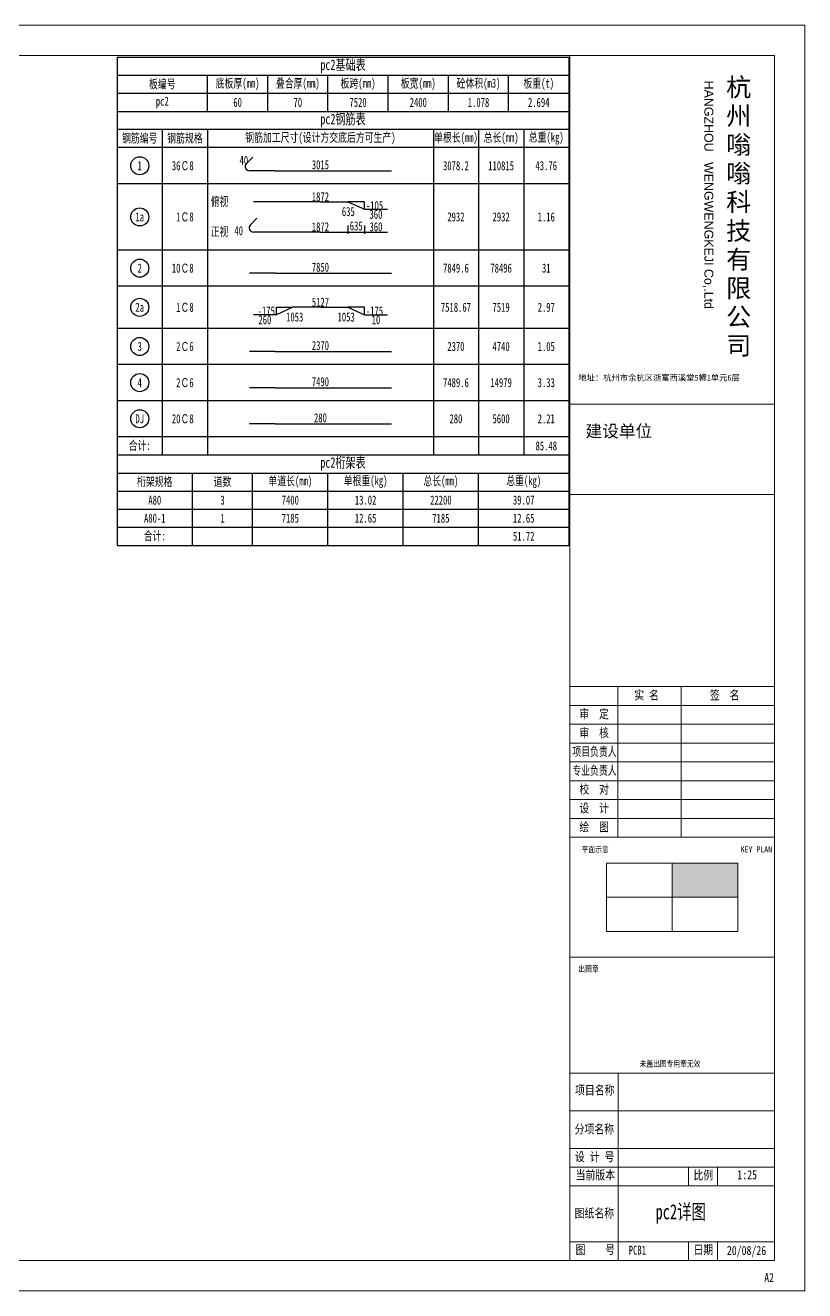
# Model space of a CAD drawing. Extents: x -524 to 129100, y -10500 to 1.
# Drawn here: x 31230 to 37700, y -10500 to 0 of the extents above; entities that cross this region are included whole.
import ezdxf

# ---------------------------------------------------------------- set-up
doc = ezdxf.new("R2010")
doc.units = 0
doc.header["$LTSCALE"] = 250
doc.layers.get('0').update_dxf_attribs({"linetype": 'CONTINUOUS'})
doc.layers.add('BeePC-MXB', color=140, linetype='CONTINUOUS')
for name, color, linetype, lineweight in [('G-ANNO-TTLB', 7, 'CONTINUOUS', 9), ('G-ANNO-TTLB-MEDM', 7, 'CONTINUOUS', 9), ('G-ANNO-TTLB-THIN', 7, 'CONTINUOUS', 9), ('G-IMPT', 7, 'CONTINUOUS', 9)]:
    doc.layers.add(name, color=color, linetype=linetype, lineweight=lineweight)
doc.styles.add('Arial', font='arial.ttf', dxfattribs={"height": 2.950599})
doc.styles.add('Arial_1', font='arial.ttf', dxfattribs={"height": 1.967066})
doc.styles.add('Arial_B', font='arialbd.ttf', dxfattribs={"height": 6.088537})
doc.styles.add('Arial_B_1', font='arialbd.ttf', dxfattribs={"height": 4.059025})
doc.styles.add('BeePC_Rein', font='', dxfattribs={"width": 0.7})
doc.styles.add('BeePC_Text', font='simfang.ttf', dxfattribs={"width": 0.7})
doc.styles.add('宋体_3', font='', dxfattribs={"width": 0.8, "height": 20})
doc.styles.add('宋体_4', font='', dxfattribs={"width": 0.8, "height": 30})
doc.styles.add('宋体_5', font='', dxfattribs={"width": 0.7, "height": 30})
doc.styles.add('宋体_6', font='', dxfattribs={"width": 0.8, "height": 2.943182})
doc.styles.get('BeePC_Rein').set_extended_font_data('WWSJQY')
doc.styles.get('宋体_3').set_extended_font_data('SimSun')
doc.styles.get('宋体_4').set_extended_font_data('SimSun')
doc.styles.get('宋体_5').set_extended_font_data('SimSun')
doc.styles.get('宋体_6').set_extended_font_data('SimSun')

# ---------------------------------------------------------------- blocks, each defined once
blk = doc.blocks.new('A2-嗡嗡 - 图框右下角_dwg-493217-DB1详图')
at = {"layer": 'G-IMPT', "lineweight": 18}
blk.add_hatch(color=256, dxfattribs=at).paths.add_polyline_path([(302357, 27293.1), (302357, 27179.7), (302138.8, 27179.7), (302138.8, 27293.1)], flags=0)
for p, q in [((301958.8, 27378.7), (301958.8, 27878.7)), ((302168.8, 27378.7), (302168.8, 27878.7)), ((301798.8, 27816.2), (302478.8, 27816.2)), ((301798.8, 27753.7), (302478.8, 27753.7)), ((301798.8, 27691.2), (302478.8, 27691.2)), ((301798.8, 27628.7), (302478.8, 27628.7)), ((301798.8, 27566.2), (302478.8, 27566.2)), ((301798.8, 27503.7), (302478.8, 27503.7)), ((301798.8, 27441.2), (302478.8, 27441.2)), ((302138.8, 27293.1), (302138.8, 27066.4)), ((301920.7, 27179.7), (302357, 27179.7)), ((301959.2, 26596.2), (301959.2, 25973.7)), ((302478.8, 26471.2), (301798.8, 26471.2)), ((301798.8, 26346.2), (302478.8, 26346.2)), ((301798.8, 26283.7), (302478.8, 26283.7)), ((302192.8, 26221.4), (302192.8, 26283.7)), ((302288.7, 26221.4), (302288.7, 26283.7)), ((301798.8, 26221.2), (302478.8, 26221.2)), ((302478.8, 26036.1), (301798.8, 26036.1)), ((302192.8, 25973.7), (302192.8, 26036.1)), ((302288.7, 25973.7), (302288.7, 26036.1)), ((301798.8, 25973.7), (302478.8, 25973.7))]:
    blk.add_line(p, q, dxfattribs=at)
at = {"layer": 'G-IMPT', "lineweight": 18, "flags": 128}
for points in [[(301798.8, 27878.7), (302478.8, 27878.7), (301798.8, 27878.7), (302478.8, 27878.7)], [(301798.8, 26980.7), (302478.8, 26980.7), (301798.8, 26980.7), (302478.8, 26980.7)], [(301798.8, 26596.2), (302478.8, 26596.2), (301798.8, 26596.2), (302478.8, 26596.2)]]:
    blk.add_lwpolyline(points, dxfattribs=at)
for points in [[(301798.8, 27878.7), (302478.8, 27878.7), (302478.8, 25973.7), (301798.8, 25973.7)], [(302478.8, 27378.7), (301798.8, 27378.7), (302478.8, 27378.7), (301798.8, 27378.7)], [(301920.7, 27293.1), (302357, 27293.1), (302357, 27066.4), (301920.7, 27066.4)]]:
    blk.add_lwpolyline(points, close=True, dxfattribs=at)
at = {"layer": 'G-IMPT', "lineweight": 18, "attachment_point": 2, "line_spacing_factor": 0.877076}
for s, insert, char_height, width, style in [('实 名', (302053.7, 27865.7), 30, 103.986, '宋体_4'), ('签  名', (302313, 27865.7), 30, 124.783, '宋体_4'), ('审  定', (301879.6, 27803.2), 30, 124.783, '宋体_4'), ('审  核', (301879.6, 27740.7), 30, 124.783, '宋体_4'), ('项目负责人', (301880.8, 27678.2), 30, 180.845, '宋体_5'), ('专业负责人', (301880.8, 27615.7), 30, 180.845, '宋体_5'), ('校  对', (301879.6, 27553.2), 30, 124.783, '宋体_4'), ('设  计', (301879.6, 27490.7), 30, 124.783, '宋体_4'), ('绘  图', (301879.6, 27428.2), 30, 124.783, '宋体_4'), ('平面示意', (301883, 27348.4), 20, 110.964, '宋体_3'), ('KEY PLAN', (302418.3, 27348.4), 20, 110.964, '宋体_3'), ('出图章', (301860.9, 26952), 20, 83.223, '宋体_3'), ('未盖出图专用章无效', (302131.6, 26636.9), 20, 249.67, '宋体_3'), ('项目名称', (301881.7, 26554.5), 30, 166.378, '宋体_4'), ('分项名称', (301880.3, 26425.2), 30, 166.378, '宋体_4'), ('设 计 号', (301881.5, 26333.4), 30, 166.378, '宋体_4'), ('当前版本', (301883.6, 26272.9), 30, 166.378, '宋体_4'), ('比例', (302242.2, 26272.5), 30, 83.189, '宋体_4'), ('1:25', (302387.7, 26273.5), 30, 83.189, '宋体_4'), ('图纸名称', (301880.3, 26146.1), 30, 166.378, '宋体_4'), ('图    号', (301883.6, 26025.3), 30, 166.378, '宋体_4'), ('日期', (302242.2, 26024.8), 30, 83.189, '宋体_4'), ('20/08/26', (302385.6, 26022.2), 30, 83.189, '宋体_4')]:
    blk.add_mtext(s, dxfattribs=dict(at, insert=insert, char_height=char_height, width=width, style=style))
blk = doc.blocks.new('A2-嗡嗡 - A2_嗡嗡-493291-DB1详图')
at = {"layer": 'G-ANNO-TTLB'}
for p, q in [((27.5, -513), (27.5, -113)), ((27.5, -113), (586.5, -113)), ((586.5, -228.7), (518.5, -228.7)), ((586.5, -258.7), (518.5, -258.7)), ((586.5, -513), (27.5, -513))]:
    blk.add_line(p, q, dxfattribs=at)
at = {"layer": 'G-ANNO-TTLB-MEDM'}
blk.add_line((518.5, -113), (518.5, -513), dxfattribs=at)
at = {"layer": 'G-ANNO-TTLB-THIN'}
for p, q in [((2.5, -103), (2.5, -523)), ((596.5, -103), (2.5, -103)), ((2.5, -523), (596.5, -523))]:
    blk.add_line(p, q, dxfattribs=at)
at = {"xscale": 0.09999999999999792, "yscale": 0.09999999999999792, "zscale": 0.09999999999999792}
blk.add_blockref('A2-嗡嗡 - 图框右下角_dwg-493217-DB1详图', (-29661.38, -3110.37), dxfattribs=at)
at = {"layer": 'G-ANNO-TTLB', "insert": (566.14, -121.36), "char_height": 2.9506, "width": 90.144, "attachment_point": 1, "rotation": 270, "line_spacing_factor": 0.938532, "style": 'Arial', "bg_fill": 3, "box_fill_scale": 1.25, "bg_fill_color": 0, "bg_fill_transparency": 0}
blk.add_mtext('HANGZHOU   WENGWENGKEJI Co,.Ltd', dxfattribs=at)
at = {"layer": 'G-ANNO-TTLB', "attachment_point": 1, "line_spacing_factor": 0.938532, "bg_fill": 3, "box_fill_scale": 1.25, "bg_fill_color": 0, "bg_fill_transparency": 0}
for s, insert, char_height, width, style in [('{\\fSimSun|b0|i0|c134|p2;地址：杭州市余杭区浙富西溪堂5幢1单元6层}', (521.34, -218.99), 1.9671, 73.704, 'Arial_1'), ('建设单位', (523.72, -235.65), 4.059, 26.688, 'Arial_B_1')]:
    blk.add_mtext(s, dxfattribs=dict(at, insert=insert, char_height=char_height, width=width, style=style))
at = {"layer": 'G-ANNO-TTLB', "insert": (586.29, -517.16), "char_height": 2.943, "width": 4.0847, "attachment_point": 3, "line_spacing_factor": 0.877076, "style": '宋体_6'}
blk.add_mtext('A2', dxfattribs=at)
at = {"layer": 'G-ANNO-TTLB'}
blk.add_line((586.5, -113), (586.5, -513), dxfattribs=at)
at = {"layer": 'G-ANNO-TTLB-THIN'}
blk.add_line((596.5, -523), (596.5, -103), dxfattribs=at)
at = {"layer": 'G-ANNO-TTLB', "insert": (570.43, -120.5), "char_height": 6.09, "width": 10.008, "attachment_point": 1, "line_spacing_factor": 0.938532, "style": 'Arial_B', "bg_fill": 3, "box_fill_scale": 1.25, "bg_fill_color": 0, "bg_fill_transparency": 0}
blk.add_mtext('杭\\P州\\P嗡\\P嗡\\P科\\P技\\P有\\P限\\P公\\P司', dxfattribs=at)

msp = doc.modelspace()

# ---------------------------------------------------------------- block references
at = {"xscale": 25, "yscale": 25, "zscale": 25}
msp.add_blockref('A2-嗡嗡 - A2_嗡嗡-493291-DB1详图', (22787.5, 2575), dxfattribs=at)

# ---------------------------------------------------------------- next in the draw order: linework, layer by layer
at = {"layer": 'BeePC-MXB', "color": 10}
for p, q in [((33065, -1147.9), (33118.2, -1095)), ((33304.6, -1207.7), (33089.6, -1207.7)), ((33304.6, -1207.7), (34054.6, -1207.7)), ((34054.6, -1207.7), (34269.6, -1207.7)), ((33313.9, -1465.2), (33123.4, -1465.2)), ((33451, -1465.2), (33313.9, -1465.2)), ((33679.6, -1465.2), (33451, -1465.2)), ((33679.6, -1465.2), (33908.2, -1465.2)), ((34045.4, -1465.2), (33908.2, -1465.2)), ((33908.2, -1465.2), (34045.4, -1526.2)), ((34045.4, -1526.2), (34045.4, -1465.2)), ((34045.4, -1526.2), (34235.9, -1526.2)), ((33098.7, -1655.4), (33152.8, -1601.7)), ((33908.2, -1661.9), (33908.2, -1730.5)), ((34045.4, -1661.9), (34045.4, -1730.5)), ((33313.9, -1715.2), (33123.4, -1715.2)), ((33451, -1715.2), (33313.9, -1715.2)), ((33679.6, -1715.2), (33451, -1715.2)), ((33679.6, -1715.2), (33908.2, -1715.2)), ((33908.2, -1715.2), (34045.4, -1715.2)), ((34045.4, -1715.2), (34235.9, -1715.2)), ((33304.6, -2057.7), (33089.6, -2057.7)), ((33304.6, -2057.7), (34054.6, -2057.7)), ((34054.6, -2057.7), (34269.6, -2057.7)), ((33313.9, -2401.2), (33123.4, -2401.2)), ((33313.9, -2401.2), (33313.9, -2340.2)), ((33313.9, -2340.2), (33451, -2340.2)), ((33451, -2340.2), (33313.9, -2401.2)), ((33679.6, -2340.2), (33451, -2340.2)), ((33679.6, -2340.2), (33908.2, -2340.2)), ((34045.4, -2340.2), (33908.2, -2340.2)), ((33908.2, -2340.2), (34045.4, -2401.2)), ((34045.4, -2401.2), (34045.4, -2340.2)), ((34045.4, -2401.2), (34235.9, -2401.2)), ((33304.6, -2707.7), (33089.6, -2707.7)), ((33304.6, -2707.7), (34054.6, -2707.7)), ((34054.6, -2707.7), (34269.6, -2707.7)), ((33304.6, -3007.7), (33089.6, -3007.7)), ((33304.6, -3007.7), (34054.6, -3007.7)), ((34054.6, -3007.7), (34269.6, -3007.7)), ((33304.6, -3307.7), (33089.6, -3307.7)), ((33304.6, -3307.7), (34054.6, -3307.7)), ((34054.6, -3307.7), (34269.6, -3307.7))]:
    msp.add_line(p, q, dxfattribs=at)
at = {"layer": 'BeePC-MXB'}
for points in [[(31992.1, -265.2), (35742.1, -265.2)], [(31992.1, -265.2), (31992.1, -865.2), (31992.1, -2165.2), (31992.1, -4315.2)], [(35742.1, -265.2), (35742.1, -865.2), (35742.1, -2165.2), (35742.1, -4165.2), (35742.1, -4315.2)], [(35742.1, -415.2), (31992.1, -415.2)], [(32742.1, -715.2), (32742.1, -415.2)], [(33242.1, -715.2), (33242.1, -415.2)], [(33742.1, -715.2), (33742.1, -415.2)], [(34242.1, -715.2), (34242.1, -415.2)], [(34742.1, -715.2), (34742.1, -415.2)], [(35242.1, -715.2), (35242.1, -415.2)], [(35742.1, -565.2), (31992.1, -565.2)], [(31992.1, -715.2), (35742.1, -715.2)], [(35742.1, -865.2), (32367.1, -865.2), (31992.1, -865.2)], [(32367.1, -865.2), (32367.1, -2165.2), (32367.1, -3565.2)], [(32742.1, -865.2), (32742.1, -2165.2), (32742.1, -3565.2)], [(34617.1, -865.2), (34617.1, -2165.2), (34617.1, -3565.2)], [(34992.1, -865.2), (34992.1, -2165.2), (34992.1, -3565.2)], [(35367.1, -865.2), (35367.1, -2165.2), (35367.1, -3565.2)], [(35742.1, -1015.2), (32367.1, -1015.2), (31992.1, -1015.2)], [(35742.1, -1315.2), (32367.1, -1315.2), (31992.1, -1315.2)], [(35742.1, -1865.2), (32367.1, -1865.2), (31992.1, -1865.2)], [(35742.1, -2165.2), (32367.1, -2165.2), (31992.1, -2165.2)], [(35742.1, -2515.2), (32367.1, -2515.2), (31992.1, -2515.2)], [(35742.1, -2815.2), (32367.1, -2815.2), (31992.1, -2815.2)], [(35742.1, -3115.2), (32367.1, -3115.2), (31992.1, -3115.2)], [(35742.1, -3415.2), (32367.1, -3415.2), (31992.1, -3415.2)], [(31992.1, -3565.2), (35742.1, -3565.2)], [(31992.1, -3715.2), (33117.1, -3715.2), (34367.1, -3715.2), (35742.1, -3715.2)], [(32617.1, -4315.2), (32617.1, -3715.2)], [(33117.1, -4315.2), (33117.1, -3715.2)], [(33742.1, -4315.2), (33742.1, -3715.2)], [(34367.1, -4315.2), (34367.1, -3715.2)], [(34992.1, -4315.2), (34992.1, -3715.2)], [(31992.1, -3865.2), (33117.1, -3865.2), (34367.1, -3865.2), (35742.1, -3865.2)], [(31992.1, -4015.2), (33117.1, -4015.2), (34367.1, -4015.2), (35742.1, -4015.2)], [(31992.1, -4165.2), (33117.1, -4165.2), (34367.1, -4165.2), (35742.1, -4165.2)], [(31992.1, -4315.2), (33117.1, -4315.2), (34367.1, -4315.2), (35742.1, -4315.2)]]:
    msp.add_lwpolyline(points, dxfattribs=at)
for centre in [(32179.6, -1165.2), (32179.6, -1590.2), (32179.6, -2015.2), (32179.6, -2340.2), (32179.6, -2665.2), (32179.6, -2965.2), (32179.6, -3265.2)]:
    msp.add_circle(centre, 75, dxfattribs=at)
at = {"layer": 'BeePC-MXB', "color": 10}
for centre in [(33089.6, -1172.7), (33123.4, -1680.2)]:
    msp.add_arc(centre, 35, 134.78201, 270.00002, dxfattribs=at)

# ---------------------------------------------------------------- next in the draw order: texts
at = {"attachment_point": 7, "style": 'BeePC_Text'}
for s, insert, char_height in [('pc2详图', (36462.4, -9943.4), 125), ('PCB1', (36239.3, -10202.4), 75)]:
    msp.add_mtext(s, dxfattribs=dict(at, insert=insert, char_height=char_height))
at = {"layer": 'BeePC-MXB'}
for s, insert, char_height, attachment_point, style in [('pc2基础表', (33867.1, -340.2), 87.5, 5, 'BeePC_Text'), ('板编号', (32367.1, -490.2), 75, 5, 'BeePC_Text'), ('底板厚(mm)', (32992.1, -490.2), 75, 5, 'BeePC_Text'), ('叠合厚(mm)', (33492.1, -490.2), 75, 5, 'BeePC_Text'), ('板跨(mm)', (33992.1, -490.2), 75, 5, 'BeePC_Text'), ('板宽(mm)', (34492.1, -490.2), 75, 5, 'BeePC_Text'), ('砼体积(m3)', (34992.1, -490.2), 75, 5, 'BeePC_Text'), ('板重(t)', (35492.1, -490.2), 75, 5, 'BeePC_Text'), ('pc2', (32367.1, -640.2), 75, 5, 'BeePC_Text'), ('60', (32992.1, -640.2), 75, 5, 'BeePC_Text'), ('70', (33492.1, -640.2), 75, 5, 'BeePC_Text'), ('7520', (33992.1, -640.2), 75, 5, 'BeePC_Text'), ('2400', (34492.1, -640.2), 75, 5, 'BeePC_Text'), ('1.078', (34992.1, -640.2), 75, 5, 'BeePC_Text'), ('2.694', (35492.1, -640.2), 75, 5, 'BeePC_Text'), ('pc2钢筋表', (33867.1, -790.2), 87.5, 5, 'BeePC_Text'), ('钢筋编号', (32179.6, -940.2), 75, 5, 'BeePC_Text'), ('钢筋规格', (32554.6, -940.2), 75, 5, 'BeePC_Text'), ('钢筋加工尺寸(设计方交底后方可生产)', (33679.6, -940.2), 75, 5, 'BeePC_Text'), ('单根长(mm)', (34804.6, -940.2), 75, 5, 'BeePC_Text'), ('总长(mm)', (35179.6, -940.2), 75, 5, 'BeePC_Text'), ('总重(kg)', (35554.6, -940.2), 75, 5, 'BeePC_Text'), ('1', (32179.6, -1165.2), 75, 5, 'BeePC_Text'), ('36', (32517.6, -1165.2), 75, 6, 'BeePC_Text'), ('C', (32554.6, -1165.2), 75, 5, 'BeePC_Rein'), ('8', (32591.6, -1165.2), 75, 4, 'BeePC_Text'), ('3078.2', (34804.6, -1165.2), 75, 5, 'BeePC_Text'), ('110815', (35179.6, -1165.2), 75, 5, 'BeePC_Text'), ('43.76', (35554.6, -1165.2), 75, 5, 'BeePC_Text'), ('1a', (32179.6, -1590.2), 75, 5, 'BeePC_Text'), ('1', (32517.6, -1590.2), 75, 6, 'BeePC_Text'), ('C', (32554.6, -1590.2), 75, 5, 'BeePC_Rein'), ('8', (32591.6, -1590.2), 75, 4, 'BeePC_Text'), ('2932', (34804.6, -1590.2), 75, 5, 'BeePC_Text'), ('2932', (35179.6, -1590.2), 75, 5, 'BeePC_Text'), ('1.16', (35554.6, -1590.2), 75, 5, 'BeePC_Text'), ('2', (32179.6, -2015.2), 75, 5, 'BeePC_Text'), ('10', (32517.6, -2015.2), 75, 6, 'BeePC_Text'), ('C', (32554.6, -2015.2), 75, 5, 'BeePC_Rein'), ('8', (32591.6, -2015.2), 75, 4, 'BeePC_Text'), ('7849.6', (34804.6, -2015.2), 75, 5, 'BeePC_Text'), ('78496', (35179.6, -2015.2), 75, 5, 'BeePC_Text'), ('31', (35554.6, -2015.2), 75, 5, 'BeePC_Text'), ('2a', (32179.6, -2340.2), 75, 5, 'BeePC_Text'), ('1', (32517.6, -2340.2), 75, 6, 'BeePC_Text'), ('C', (32554.6, -2340.2), 75, 5, 'BeePC_Rein'), ('8', (32591.6, -2340.2), 75, 4, 'BeePC_Text'), ('7518.67', (34804.6, -2340.2), 75, 5, 'BeePC_Text'), ('7519', (35179.6, -2340.2), 75, 5, 'BeePC_Text'), ('2.97', (35554.6, -2340.2), 75, 5, 'BeePC_Text'), ('3', (32179.6, -2665.2), 75, 5, 'BeePC_Text'), ('2', (32517.6, -2665.2), 75, 6, 'BeePC_Text'), ('C', (32554.6, -2665.2), 75, 5, 'BeePC_Rein'), ('6', (32591.6, -2665.2), 75, 4, 'BeePC_Text'), ('2370', (34804.6, -2665.2), 75, 5, 'BeePC_Text'), ('4740', (35179.6, -2665.2), 75, 5, 'BeePC_Text'), ('1.05', (35554.6, -2665.2), 75, 5, 'BeePC_Text'), ('4', (32179.6, -2965.2), 75, 5, 'BeePC_Text'), ('2', (32517.6, -2965.2), 75, 6, 'BeePC_Text'), ('C', (32554.6, -2965.2), 75, 5, 'BeePC_Rein'), ('6', (32591.6, -2965.2), 75, 4, 'BeePC_Text'), ('7489.6', (34804.6, -2965.2), 75, 5, 'BeePC_Text'), ('14979', (35179.6, -2965.2), 75, 5, 'BeePC_Text'), ('3.33', (35554.6, -2965.2), 75, 5, 'BeePC_Text'), ('DJ', (32179.6, -3265.2), 75, 5, 'BeePC_Text'), ('20', (32517.6, -3265.2), 75, 6, 'BeePC_Text'), ('C', (32554.6, -3265.2), 75, 5, 'BeePC_Rein'), ('8', (32591.6, -3265.2), 75, 4, 'BeePC_Text'), ('280', (34804.6, -3265.2), 75, 5, 'BeePC_Text'), ('5600', (35179.6, -3265.2), 75, 5, 'BeePC_Text'), ('2.21', (35554.6, -3265.2), 75, 5, 'BeePC_Text'), ('合计:', (32179.6, -3490.2), 75, 5, 'BeePC_Text'), ('85.48', (35554.6, -3490.2), 75, 5, 'BeePC_Text'), ('pc2桁架表', (33867.1, -3640.2), 87.5, 5, 'BeePC_Text'), ('桁架规格', (32304.6, -3790.2), 75, 5, 'BeePC_Text'), ('道数', (32867.1, -3790.2), 75, 5, 'BeePC_Text'), ('单道长(mm)', (33429.6, -3790.2), 75, 5, 'BeePC_Text'), ('单根重(kg)', (34054.6, -3790.2), 75, 5, 'BeePC_Text'), ('总长(mm)', (34679.6, -3790.2), 75, 5, 'BeePC_Text'), ('总重(kg)', (35367.1, -3790.2), 75, 5, 'BeePC_Text'), ('A80', (32304.6, -3940.2), 75, 5, 'BeePC_Text'), ('3', (32867.1, -3940.2), 75, 5, 'BeePC_Text'), ('7400', (33429.6, -3940.2), 75, 5, 'BeePC_Text'), ('13.02', (34054.6, -3940.2), 75, 5, 'BeePC_Text'), ('22200', (34679.6, -3940.2), 75, 5, 'BeePC_Text'), ('39.07', (35367.1, -3940.2), 75, 5, 'BeePC_Text'), ('A80-1', (32304.6, -4090.2), 75, 5, 'BeePC_Text'), ('1', (32867.1, -4090.2), 75, 5, 'BeePC_Text'), ('7185', (33429.6, -4090.2), 75, 5, 'BeePC_Text'), ('12.65', (34054.6, -4090.2), 75, 5, 'BeePC_Text'), ('7185', (34679.6, -4090.2), 75, 5, 'BeePC_Text'), ('12.65', (35367.1, -4090.2), 75, 5, 'BeePC_Text'), ('合计:', (32304.6, -4240.2), 75, 5, 'BeePC_Text'), ('51.72', (35367.1, -4240.2), 75, 5, 'BeePC_Text')]:
    msp.add_mtext(s, dxfattribs=dict(at, insert=insert, char_height=char_height, attachment_point=attachment_point, style=style))
at = {"layer": 'BeePC-MXB', "color": 10, "char_height": 75, "style": 'BeePC_Text'}
for s, insert, attachment_point in [('40', (33079.6, -1121.5), 6), ('3015', (33679.6, -1195.7), 8), ('俯视', (32842.6, -1465.2), 5), ('1872', (33679.6, -1422.5), 5), ('1872', (33679.6, -1422.5), 5), ('-105', (34057.4, -1495.7), 4), ('635', (33964.8, -1507.7), 3), ('360', (34140.6, -1568.8), 5), ('正视', (32842.6, -1715.2), 5), ('40', (33037, -1704.7), 6), ('1872', (33679.6, -1672.5), 5), ('1872', (33679.6, -1672.5), 5), ('635', (33976.8, -1703.2), 8), ('360', (34140.6, -1672.5), 5), ('7850', (33679.6, -2045.7), 8), ('5127', (33679.6, -2297.5), 5), ('5127', (33679.6, -2297.5), 5), ('-175', (33301.9, -2370.7), 6), ('260', (33218.6, -2443.8), 5), ('1053', (33394.4, -2382.7), 1), ('1053', (33964.8, -2382.7), 3), ('-175', (34057.4, -2370.7), 4), ('10', (34140.6, -2443.8), 5), ('2370', (33679.6, -2695.7), 8), ('7490', (33679.6, -2995.7), 8), ('280', (33679.6, -3295.7), 8)]:
    msp.add_mtext(s, dxfattribs=dict(at, insert=insert, attachment_point=attachment_point))

doc.saveas('drawing.dxf')
